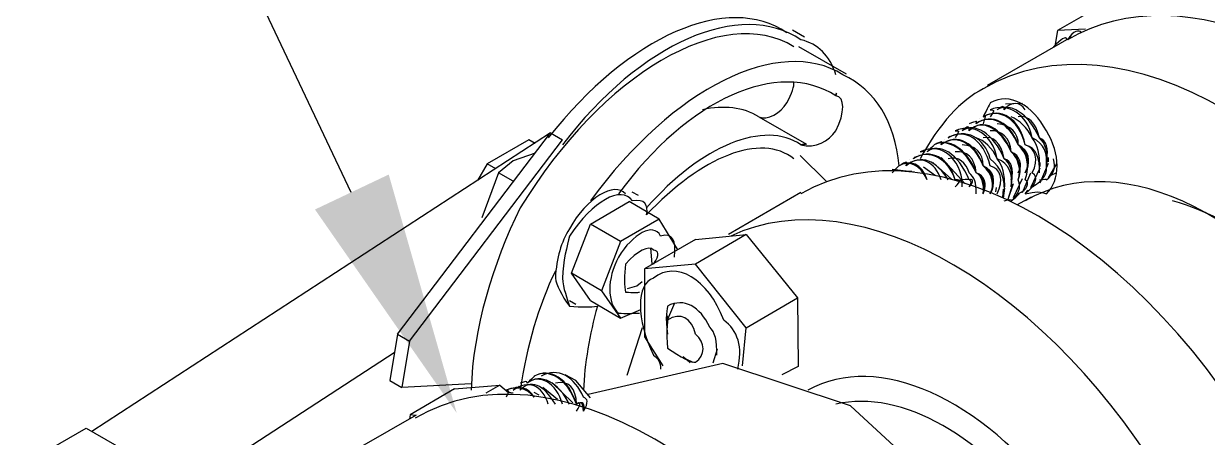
# Model space of a CAD drawing. Header units: inches. Extents: x 0.3 to 33.8, y 15.5 to 37.1.
# Drawn here: x 20.415 to 21.286, y 29.287 to 29.592 of the extents above; entities that cross this region are included whole.
import ezdxf

# ---------------------------------------------------------------- set-up
doc = ezdxf.new("R2010")
doc.units = ezdxf.units.IN
doc.header["$MEASUREMENT"] = 0

# ---------------------------------------------------------------- blocks, each defined once
blk = doc.blocks.new('60298_1')
at = {"transparency": 33554687}
blk.add_hatch(color=21, dxfattribs=at).paths.add_polyline_path([(20.6834, 29.48052), (20.73347, 29.30481), (20.62911, 29.45478)])
at = {"color": 21, "transparency": 33554687}
blk.add_lwpolyline([(20.6558, 29.46728), (19.54759, 31.80609), (19.36737, 31.80609)], dxfattribs=at)
at = {"transparency": 33554687}
for points in [[(21.21352, 29.60825), (21.17583, 29.58656)], [(20.98062, 29.58708), (20.9894, 29.58192)], [(21.17583, 29.58656), (21.17376, 29.5752)], [(21.19648, 29.5876), (21.17583, 29.58656)], [(21.12419, 29.54628), (21.18616, 29.58192)], [(21.02039, 29.55455), (20.98527, 29.57469)], [(21.01264, 29.54112), (21.01264, 29.54112)], [(21.14329, 29.53596), (21.14329, 29.53596)], [(21.14329, 29.53596), (21.14329, 29.53596)], [(21.1247, 29.52511), (21.1247, 29.52511)], [(21.13141, 29.52873), (21.13141, 29.52873)], [(21.15001, 29.53286), (21.13761, 29.53234)], [(21.13761, 29.53234), (21.13761, 29.53234)], [(20.95584, 29.52305), (20.99095, 29.50291)], [(21.11231, 29.51736), (21.11231, 29.51736)], [(21.11851, 29.5215), (21.11851, 29.5215)], [(20.80246, 29.51117), (20.46473, 29.29118)], [(20.68989, 29.36296), (20.80246, 29.51117)], [(20.80246, 29.51117), (20.81124, 29.506)], [(21.0994, 29.51014), (21.0994, 29.51014)], [(21.1056, 29.51375), (21.1056, 29.51375)], [(20.69867, 29.35779), (20.81124, 29.506)], [(20.7911, 29.50342), (20.78645, 29.506), (20.75599, 29.48845)], [(21.07977, 29.49877), (21.07977, 29.49877)], [(21.08649, 29.50291), (21.08649, 29.50291)], [(21.09268, 29.50652), (21.09268, 29.50652)], [(20.7911, 29.49619), (20.77509, 29.49051), (20.76425, 29.48173)], [(20.9863, 29.49464), (21.00541, 29.47553)], [(21.06686, 29.49155), (21.06686, 29.49155)], [(21.07358, 29.49516), (21.07358, 29.49516)], [(21.09785, 29.47709), (21.08391, 29.48948)], [(21.10766, 29.47399), (21.0901, 29.4931)], [(21.16292, 29.48638), (21.16292, 29.48948)], [(21.16911, 29.49), (21.16911, 29.4931)], [(21.17479, 29.49206), (21.17479, 29.49206)], [(20.76218, 29.48483), (20.75599, 29.48845), (20.74876, 29.47605)], [(20.77509, 29.47553), (20.76425, 29.48173), (20.75186, 29.44868)], [(21.06841, 29.48277), (21.05292, 29.48328)], [(21.07048, 29.48225), (21.05395, 29.48431)], [(21.05395, 29.48431), (21.05395, 29.48431)], [(21.06067, 29.48793), (21.06067, 29.48793)], [(21.08597, 29.47967), (21.07719, 29.48586)], [(21.15001, 29.46728), (21.1562, 29.48173)], [(21.1562, 29.47089), (21.16292, 29.48535)], [(21.1562, 29.48277), (21.1562, 29.48277)], [(21.16292, 29.4745), (21.16911, 29.48896)], [(21.16911, 29.47812), (21.17531, 29.48845)], [(21.17169, 29.48019), (21.17479, 29.48173)], [(21.17479, 29.48173), (21.17479, 29.48173)], [(21.1371, 29.4714), (21.1371, 29.4745)], [(21.13916, 29.46159), (21.14329, 29.47399)], [(21.13916, 29.46159), (21.14278, 29.47347)], [(21.14329, 29.46366), (21.15001, 29.4776)], [(21.14329, 29.47553), (21.14329, 29.47553)], [(21.15001, 29.47915), (21.15001, 29.47915)], [(21.16292, 29.4745), (21.16292, 29.4745)], [(21.16911, 29.47812), (21.16911, 29.47812)], [(20.86237, 29.46779), (20.86701, 29.46521)], [(20.98682, 29.46728), (20.93363, 29.43629)], [(21.12987, 29.46572), (21.12987, 29.46572)], [(21.13038, 29.46779), (21.1309, 29.47089)], [(21.13038, 29.46572), (21.13038, 29.46572)], [(21.13555, 29.46366), (21.13606, 29.46986)], [(21.13606, 29.46314), (21.1371, 29.47037)], [(21.14329, 29.46366), (21.14329, 29.46366)], [(21.14639, 29.45849), (21.15672, 29.46418)], [(21.15001, 29.46728), (21.15001, 29.46728)], [(21.1562, 29.47089), (21.1562, 29.47089)], [(20.8319, 29.44404), (20.8603, 29.46056)], [(20.89593, 29.42544), (20.88251, 29.44765), (20.8603, 29.46056)], [(20.75392, 29.44765), (20.75392, 29.44765)], [(20.88251, 29.44765), (20.85411, 29.43113)], [(20.81796, 29.40789), (20.8319, 29.44404)], [(20.85411, 29.43113), (20.8319, 29.44404)], [(20.85411, 29.43113), (20.84016, 29.39498)], [(20.90936, 29.43267), (20.87166, 29.41098)], [(20.90936, 29.43267), (20.94654, 29.43629)], [(20.94654, 29.43629), (20.90936, 29.4146)], [(20.94654, 29.43629), (20.98424, 29.38981)], [(20.87734, 29.4146), (20.87631, 29.42648)], [(20.87838, 29.41976), (20.87838, 29.41976)], [(20.90936, 29.4146), (20.87166, 29.41098)], [(20.94654, 29.36761), (20.90936, 29.4146)], [(20.84016, 29.39498), (20.81796, 29.40789)], [(20.8319, 29.38775), (20.81796, 29.40789)], [(20.87166, 29.41098), (20.87166, 29.36089)], [(20.84016, 29.39498), (20.85411, 29.37484)], [(20.85927, 29.39653), (20.86598, 29.39859)], [(20.86598, 29.39859), (20.87011, 29.40169)], [(20.86598, 29.39859), (20.86598, 29.39859)], [(20.81641, 29.38775), (20.82105, 29.38516)], [(20.8319, 29.38775), (20.85411, 29.37484), (20.86908, 29.38103)], [(20.89387, 29.38568), (20.8887, 29.3738)], [(20.94654, 29.36761), (20.98424, 29.38981)], [(20.98424, 29.38981), (20.98476, 29.3392)], [(20.8887, 29.37742), (20.8887, 29.37742)], [(20.8887, 29.36761), (20.8887, 29.37639)], [(20.87011, 29.36761), (20.85875, 29.33249)], [(20.8887, 29.3738), (20.8887, 29.3707)], [(20.94396, 29.33972), (20.94654, 29.36761)], [(20.68989, 29.36296), (20.68421, 29.32888), (20.69299, 29.32371)], [(20.68989, 29.36296), (20.69867, 29.35779)], [(20.87166, 29.36089), (20.88509, 29.33972)], [(20.69867, 29.35779), (20.69299, 29.32371)], [(20.92227, 29.34179), (20.92537, 29.35211)], [(20.53135, 29.2478), (20.68731, 29.34953)], [(20.90006, 29.34643), (20.90523, 29.34179)], [(20.90213, 29.34488), (20.90729, 29.3423)], [(20.9042, 29.34385), (20.9042, 29.34385)], [(20.79214, 29.33301), (20.79214, 29.33301)], [(20.82105, 29.32888), (20.81331, 29.33301)], [(21.02349, 29.31028), (20.9295, 29.34127), (20.83035, 29.31855)], [(20.94396, 29.33972), (20.94396, 29.33972)], [(20.98476, 29.3392), (20.97288, 29.33301)], [(20.74411, 29.32629), (20.69299, 29.32371)], [(20.73172, 29.32268), (20.76528, 29.32526)], [(20.74049, 29.32423), (20.74049, 29.32423)], [(20.76528, 29.32526), (20.75495, 29.31958)], [(20.76528, 29.32526), (20.77148, 29.3201)], [(20.77923, 29.32526), (20.77923, 29.32526)], [(20.78594, 29.32939), (20.78594, 29.32939)], [(20.81899, 29.31235), (20.8035, 29.32733)], [(20.8319, 29.31597), (20.82105, 29.32888)], [(20.73172, 29.32268), (20.69918, 29.30357)], [(20.77509, 29.31958), (20.77148, 29.3201)], [(20.77303, 29.32165), (20.77303, 29.32165)], [(20.7942, 29.31803), (20.79059, 29.3201)], [(20.80763, 29.31493), (20.79678, 29.32371)], [(21.12987, 28.79801), (21.18616, 28.84913), (21.21456, 28.9173), (21.20578, 29.06551), (21.13555, 29.20649), (21.02349, 29.31028)], [(20.64186, 29.26794), (20.70383, 29.30357)], [(20.69918, 29.30357), (20.69867, 29.30047)], [(20.7028, 29.30306), (20.69918, 29.30357)], [(20.70435, 29.30409), (20.70435, 29.30409)], [(20.14249, 29.01748), (20.14198, 29.10992), (20.4606, 29.29376), (20.53135, 29.25296)]]:
    blk.add_lwpolyline(points, dxfattribs=at)
for points in [[(20.97649, 29.58502), (20.93335, 29.61455), (20.86034, 29.58342), (20.80091, 29.50755)], [(21.4929, 29.44042), (21.39767, 29.5714), (21.2688, 29.62989), (21.18306, 29.57985)], [(20.95584, 29.52305), (20.9443, 29.53013), (20.93013, 29.53177), (20.91452, 29.52821)], [(20.98166, 29.49206), (20.95764, 29.51166), (20.91335, 29.49372), (20.87321, 29.45075)], [(21.09527, 29.47657), (21.08718, 29.49034), (21.07498, 29.4963), (21.06428, 29.4869)], [(21.07977, 29.47657), (21.07613, 29.48867), (21.06697, 29.49168), (21.05912, 29.4869)], [(21.39995, 29.33714), (21.32923, 29.44935), (21.22344, 29.50304), (21.15207, 29.46108)], [(21.40511, 29.3423), (21.3673, 29.40172), (21.31533, 29.44585), (21.26052, 29.46108)], [(21.26052, 29.24418), (21.17095, 29.39775), (21.02915, 29.47938), (20.93518, 29.43525)], [(20.80608, 29.40944), (20.79376, 29.38398), (20.78496, 29.35452), (20.78026, 29.32165)], [(20.80608, 29.40427), (20.807, 29.39928), (20.81048, 29.39166), (20.81641, 29.38362)], [(20.83706, 29.38362), (20.83126, 29.36257), (20.82759, 29.34123), (20.82673, 29.32165)], [(20.80608, 29.31132), (20.79762, 29.32595), (20.78716, 29.33013), (20.78026, 29.32165)], [(20.81641, 29.31132), (20.80859, 29.32732), (20.79514, 29.33474), (20.78542, 29.32681)], [(21.17789, 29.23902), (21.11897, 29.31664), (21.04388, 29.3502), (20.99199, 29.32165)], [(20.79059, 29.31648), (20.78635, 29.32386), (20.77903, 29.32544), (20.76993, 29.32165)], [(21.16756, 29.22353), (21.12204, 29.28759), (21.06128, 29.3227), (21.01264, 29.31132)]]:
    blk.add_open_spline(points, degree=3, dxfattribs=at)
for points, knots in [([(21.01264, 29.55403), (21.00801, 29.56849), (20.99953, 29.57659), (20.98682, 29.57985), (20.9422, 29.60947), (20.86919, 29.57834), (20.81124, 29.50239)], [0, 0, 0, 0, 1, 1, 1, 2, 2, 2, 2]), ([(21.19338, 29.58502), (21.19152, 29.58744), (21.18765, 29.58662), (21.18306, 29.57985), (21.18132, 29.58296), (21.17882, 29.58031), (21.17273, 29.57469)], [0, 0, 0, 0, 1, 1, 1, 2, 2, 2, 2]), ([(20.98166, 29.57469), (20.92989, 29.60693), (20.84023, 29.55499), (20.78026, 29.45591), (20.75997, 29.41504), (20.74534, 29.36711), (20.74411, 29.32165)], [0, 0, 0, 0, 1, 1, 1, 2, 2, 2, 2]), ([(21.05912, 29.4869), (21.05601, 29.51935), (21.042, 29.54264), (21.01781, 29.55403), (20.97112, 29.58328), (20.89285, 29.54478), (20.8319, 29.46108)], [0, 0, 0, 0, 1, 1, 1, 2, 2, 2, 2]), ([(21.4929, 29.30099), (21.48928, 29.31798), (21.48228, 29.33119), (21.47224, 29.3423), (21.37803, 29.51177), (21.22112, 29.60236), (21.12109, 29.5437), (21.10485, 29.53523), (21.08874, 29.51841), (21.07461, 29.49206)], [0, 0, 0, 0, 1, 1, 1, 2, 2, 2, 3, 3, 3, 3]), ([(21.01264, 29.53854), (21.01318, 29.54113), (21.01311, 29.54117), (21.01264, 29.53854), (20.97019, 29.56578), (20.90385, 29.53647), (20.85256, 29.46624)], [0, 0, 0, 0, 1, 1, 1, 2, 2, 2, 2]), ([(20.95584, 29.52305), (20.96218, 29.51996), (20.97194, 29.52565), (20.97649, 29.53337), (20.98048, 29.54055), (20.98205, 29.54538), (20.98166, 29.54887)], [0, 0, 0, 0, 1, 1, 1, 2, 2, 2, 2]), ([(20.98682, 29.50239), (20.99141, 29.50311), (20.99142, 29.50311), (20.98682, 29.50239), (20.99751, 29.49962), (21.00731, 29.5053), (21.01264, 29.51272), (21.01934, 29.52627), (21.0193, 29.53758), (21.01264, 29.53854)], [0, 0, 0, 0, 1, 1, 1, 2, 2, 2, 3, 3, 3, 3]), ([(21.15207, 29.46624), (21.15927, 29.46806), (21.16404, 29.46823), (21.16756, 29.46624), (21.17814, 29.47638), (21.17814, 29.49579), (21.16756, 29.51272), (21.15741, 29.53171), (21.1406, 29.54141), (21.12625, 29.53337), (21.12649, 29.53327), (21.12396, 29.52923), (21.12109, 29.52305)], [0, 0, 0, 0, 1, 1, 1, 2, 2, 2, 3, 3, 3, 4, 4, 4, 4]), ([(21.1624, 29.48173), (21.16295, 29.49224), (21.16061, 29.50006), (21.15207, 29.50239), (21.14784, 29.52219), (21.13383, 29.53028), (21.12109, 29.52305)], [0, 0, 0, 0, 1, 1, 1, 2, 2, 2, 2]), ([(21.15724, 29.48173), (21.16214, 29.49178), (21.15981, 29.4996), (21.15207, 29.50239), (21.14704, 29.52173), (21.13303, 29.52981), (21.12109, 29.52305), (21.12344, 29.52428), (21.12259, 29.52359), (21.12109, 29.51788)], [0, 0, 0, 0, 1, 1, 1, 2, 2, 2, 3, 3, 3, 3]), ([(21.16756, 29.4869), (21.16858, 29.4955), (21.16625, 29.50332), (21.15724, 29.50755), (21.15347, 29.52544), (21.13946, 29.53353), (21.12625, 29.52821), (21.12988, 29.528), (21.12902, 29.52731), (21.12625, 29.52305)], [0, 0, 0, 0, 1, 1, 1, 2, 2, 2, 3, 3, 3, 3]), ([(21.15207, 29.52821), (21.14813, 29.53395), (21.14181, 29.53489), (21.13658, 29.52821), (21.13631, 29.53171), (21.13546, 29.53102), (21.13141, 29.52821)], [0, 0, 0, 0, 1, 1, 1, 2, 2, 2, 2]), ([(21.16756, 29.4869), (21.16938, 29.49596), (21.16705, 29.50378), (21.1624, 29.50755), (21.15428, 29.52591), (21.14027, 29.534), (21.13141, 29.52821)], [0, 0, 0, 0, 1, 1, 1, 2, 2, 2, 2]), ([(21.14691, 29.47657), (21.14927, 29.48435), (21.14694, 29.49217), (21.14174, 29.49722), (21.13416, 29.5143), (21.12015, 29.52238), (21.11076, 29.51272), (21.11057, 29.51685), (21.10971, 29.51616), (21.1056, 29.51272)], [0, 0, 0, 0, 1, 1, 1, 2, 2, 2, 3, 3, 3, 3]), ([(21.15207, 29.47657), (21.15571, 29.48807), (21.15338, 29.49588), (21.14691, 29.50239), (21.1406, 29.51801), (21.12659, 29.5261), (21.11592, 29.51788), (21.11701, 29.52057), (21.11615, 29.51987), (21.11076, 29.51788)], [0, 0, 0, 0, 1, 1, 1, 2, 2, 2, 3, 3, 3, 3]), ([(21.14691, 29.47657), (21.15007, 29.48481), (21.14774, 29.49263), (21.14174, 29.49722), (21.13497, 29.51476), (21.12096, 29.52285), (21.11076, 29.51272)], [0, 0, 0, 0, 1, 1, 1, 2, 2, 2, 2]), ([(21.15207, 29.48173), (21.15651, 29.48852), (21.15418, 29.49634), (21.14691, 29.50239), (21.1414, 29.51848), (21.12739, 29.52657), (21.11592, 29.51788)], [0, 0, 0, 0, 1, 1, 1, 2, 2, 2, 2]), ([(21.15207, 29.48173), (21.15665, 29.49156), (21.15469, 29.49814), (21.14691, 29.50239), (21.14709, 29.5113), (21.1413, 29.5169), (21.13141, 29.51788)], [0, 0, 0, 0, 1, 1, 1, 2, 2, 2, 2]), ([(21.1624, 29.4869), (21.16309, 29.49527), (21.16112, 29.50186), (21.15724, 29.50755), (21.15353, 29.51501), (21.14774, 29.52062), (21.14174, 29.52305)], [0, 0, 0, 0, 1, 1, 1, 2, 2, 2, 2]), ([(21.16756, 29.49206), (21.16952, 29.49899), (21.16756, 29.50557), (21.1624, 29.50755), (21.15996, 29.51873), (21.15417, 29.52434), (21.14691, 29.52305)], [0, 0, 0, 0, 1, 1, 1, 2, 2, 2, 2]), ([(20.98682, 29.50239), (20.99135, 29.50315), (20.9913, 29.50318), (20.98682, 29.50239), (20.96035, 29.52092), (20.91318, 29.50197), (20.87321, 29.45591)], [0, 0, 0, 0, 1, 1, 1, 2, 2, 2, 2]), ([(21.13141, 29.46624), (21.13639, 29.47692), (21.13407, 29.48474), (21.12625, 29.4869), (21.12129, 29.50686), (21.10728, 29.51495), (21.09527, 29.50755), (21.09769, 29.50942), (21.09684, 29.50873), (21.09527, 29.50755)], [0, 0, 0, 0, 1, 1, 1, 2, 2, 2, 3, 3, 3, 3]), ([(21.13658, 29.46624), (21.1372, 29.47738), (21.13487, 29.4852), (21.12625, 29.49206), (21.12209, 29.50733), (21.10809, 29.51542), (21.09527, 29.50755)], [0, 0, 0, 0, 1, 1, 1, 2, 2, 2, 2]), ([(21.14174, 29.4714), (21.14283, 29.48063), (21.1405, 29.48845), (21.13141, 29.49206), (21.12772, 29.51058), (21.11372, 29.51867), (21.10043, 29.51272), (21.10413, 29.51314), (21.10328, 29.51244), (21.10043, 29.50755)], [0, 0, 0, 0, 1, 1, 1, 2, 2, 2, 3, 3, 3, 3]), ([(21.14174, 29.4714), (21.14364, 29.48109), (21.14131, 29.48891), (21.13658, 29.49206), (21.12853, 29.51104), (21.11452, 29.51913), (21.1056, 29.51272)], [0, 0, 0, 0, 1, 1, 1, 2, 2, 2, 2]), ([(21.13658, 29.4714), (21.13734, 29.48041), (21.13538, 29.48699), (21.13141, 29.49206), (21.12778, 29.50015), (21.12199, 29.50576), (21.11592, 29.50755)], [0, 0, 0, 0, 1, 1, 1, 2, 2, 2, 2]), ([(21.14174, 29.47657), (21.14378, 29.48412), (21.14181, 29.49071), (21.13658, 29.49206), (21.13422, 29.50387), (21.12842, 29.50947), (21.12109, 29.50755)], [0, 0, 0, 0, 1, 1, 1, 2, 2, 2, 2]), ([(21.14691, 29.48173), (21.15021, 29.48784), (21.14825, 29.49442), (21.14174, 29.49722), (21.14065, 29.50758), (21.13486, 29.51319), (21.12625, 29.51272)], [0, 0, 0, 0, 1, 1, 1, 2, 2, 2, 2]), ([(21.11076, 29.4714), (21.11357, 29.47508), (21.11222, 29.47798), (21.1056, 29.47657), (21.10198, 29.49572), (21.08797, 29.5038), (21.07461, 29.49722), (21.07839, 29.49827), (21.07753, 29.49758), (21.07461, 29.49206)], [0, 0, 0, 0, 1, 1, 1, 2, 2, 2, 3, 3, 3, 3]), ([(21.12109, 29.46624), (21.12195, 29.47418), (21.11992, 29.4795), (21.11592, 29.48173), (21.10842, 29.49943), (21.09441, 29.50752), (21.08494, 29.50239), (21.08482, 29.50199), (21.08397, 29.5013), (21.07977, 29.49722)], [0, 0, 0, 0, 1, 1, 1, 2, 2, 2, 3, 3, 3, 3]), ([(21.11076, 29.4714), (21.11463, 29.47497), (21.11318, 29.47817), (21.11076, 29.47657), (21.10278, 29.49618), (21.08877, 29.50427), (21.07977, 29.49722)], [0, 0, 0, 0, 1, 1, 1, 2, 2, 2, 2]), ([(21.12625, 29.46624), (21.12996, 29.4732), (21.12763, 29.48102), (21.12109, 29.4869), (21.11485, 29.50315), (21.10084, 29.51124), (21.0901, 29.50239), (21.09126, 29.5057), (21.0904, 29.50501), (21.08494, 29.50239)], [0, 0, 0, 0, 1, 1, 1, 2, 2, 2, 3, 3, 3, 3]), ([(21.12109, 29.46624), (21.12297, 29.47405), (21.12089, 29.47969), (21.11592, 29.48173), (21.10922, 29.4999), (21.09521, 29.50799), (21.08494, 29.50239)], [0, 0, 0, 0, 1, 1, 1, 2, 2, 2, 2]), ([(21.12625, 29.46624), (21.13076, 29.47366), (21.12843, 29.48148), (21.12109, 29.4869), (21.11566, 29.50361), (21.10165, 29.5117), (21.0901, 29.50239)], [0, 0, 0, 0, 1, 1, 1, 2, 2, 2, 2]), ([(21.12625, 29.46624), (21.1309, 29.47669), (21.12894, 29.48328), (21.12109, 29.4869), (21.12135, 29.49643), (21.11555, 29.50204), (21.1056, 29.50239)], [0, 0, 0, 0, 1, 1, 1, 2, 2, 2, 2]), ([(21.0901, 29.47657), (21.08581, 29.49017), (21.07399, 29.49573), (21.06428, 29.4869), (21.06551, 29.49084), (21.06466, 29.49015), (21.05912, 29.4869)], [0, 0, 0, 0, 1, 1, 1, 2, 2, 2, 2]), ([(21.10043, 29.4714), (21.10486, 29.47584), (21.10453, 29.47644), (21.10043, 29.47657), (21.09554, 29.492), (21.08153, 29.50009), (21.06945, 29.49206), (21.07195, 29.49456), (21.07109, 29.49386), (21.06945, 29.49206)], [0, 0, 0, 0, 1, 1, 1, 2, 2, 2, 3, 3, 3, 3]), ([(21.1056, 29.4714), (21.10597, 29.47575), (21.10549, 29.47663), (21.10043, 29.47657), (21.09635, 29.49246), (21.08234, 29.50055), (21.06945, 29.49206)], [0, 0, 0, 0, 1, 1, 1, 2, 2, 2, 2]), ([(21.11592, 29.46624), (21.11605, 29.47487), (21.11455, 29.47848), (21.11076, 29.48173), (21.10847, 29.489), (21.10268, 29.49461), (21.09527, 29.49206)], [0, 0, 0, 0, 1, 1, 1, 2, 2, 2, 2]), ([(21.12109, 29.46624), (21.12419, 29.47389), (21.12226, 29.47999), (21.11592, 29.48173), (21.11491, 29.49272), (21.10912, 29.49832), (21.10043, 29.49722)], [0, 0, 0, 0, 1, 1, 1, 2, 2, 2, 2]), ([(21.1624, 29.47657), (21.16658, 29.47712), (21.1676, 29.47752), (21.16756, 29.47657), (21.17271, 29.48047), (21.17504, 29.48564), (21.17273, 29.49206)], [0, 0, 0, 0, 1, 1, 1, 2, 2, 2, 2]), ([(21.33282, 28.85688), (21.43439, 28.91617), (21.43439, 29.09734), (21.33282, 29.26484), (21.24085, 29.43258), (21.08395, 29.52316), (20.98682, 29.46624)], [0, 0, 0, 0, 1, 1, 1, 2, 2, 2, 2]), ([(21.07977, 29.47657), (21.07473, 29.48841), (21.06595, 29.49109), (21.05912, 29.4869), (21.05908, 29.48712), (21.05822, 29.48643), (21.05395, 29.48173)], [0, 0, 0, 0, 1, 1, 1, 2, 2, 2, 2]), ([(21.15207, 29.46624), (21.1537, 29.46969), (21.15473, 29.47009), (21.15207, 29.46624), (21.15984, 29.47303), (21.16217, 29.47821), (21.15724, 29.48173)], [0, 0, 0, 0, 1, 1, 1, 2, 2, 2, 2]), ([(21.15724, 29.4714), (21.16014, 29.47341), (21.16117, 29.4738), (21.15724, 29.4714), (21.16628, 29.47675), (21.16861, 29.48193), (21.16756, 29.4869)], [0, 0, 0, 0, 1, 1, 1, 2, 2, 2, 2]), ([(21.13658, 29.46108), (21.14083, 29.46226), (21.14186, 29.46265), (21.14174, 29.46108), (21.14697, 29.4656), (21.1493, 29.47078), (21.14691, 29.47657)], [0, 0, 0, 0, 1, 1, 1, 2, 2, 2, 2]), ([(21.14174, 29.46108), (21.14727, 29.46597), (21.1483, 29.46637), (21.14691, 29.46624), (21.1534, 29.46932), (21.15573, 29.47449), (21.15207, 29.47657)], [0, 0, 0, 0, 1, 1, 1, 2, 2, 2, 2]), ([(20.85772, 29.46624), (20.84977, 29.47555), (20.8291, 29.46358), (20.81641, 29.44042), (20.81034, 29.43087), (20.80695, 29.41931), (20.80608, 29.40427)], [0, 0, 0, 0, 1, 1, 1, 2, 2, 2, 2]), ([(20.87321, 29.45075), (20.87488, 29.45806), (20.87175, 29.46294), (20.86288, 29.46108), (20.85437, 29.47291), (20.8337, 29.46094), (20.81641, 29.43525), (20.81494, 29.42823), (20.81155, 29.41667), (20.81124, 29.40427)], [0, 0, 0, 0, 1, 1, 1, 2, 2, 2, 3, 3, 3, 3]), ([(20.89387, 29.41976), (20.895, 29.43206), (20.89241, 29.43759), (20.88354, 29.43525), (20.87834, 29.44566), (20.86292, 29.43673), (20.85256, 29.41976), (20.84399, 29.40372), (20.84407, 29.3859), (20.85256, 29.37845), (20.85781, 29.37802), (20.86334, 29.37832), (20.86805, 29.37845)], [0, 0, 0, 0, 1, 1, 1, 2, 2, 2, 3, 3, 3, 4, 4, 4, 4]), ([(20.87838, 29.4146), (20.8834, 29.42179), (20.88205, 29.42461), (20.87838, 29.42493), (20.87473, 29.42881), (20.86666, 29.42413), (20.85772, 29.4146), (20.85675, 29.40686), (20.85679, 29.39752), (20.85772, 29.39394), (20.86389, 29.39345), (20.86665, 29.39354), (20.86805, 29.39394)], [0, 0, 0, 0, 1, 1, 1, 2, 2, 2, 3, 3, 3, 4, 4, 4, 4]), ([(20.81124, 29.40427), (20.8116, 29.39665), (20.81509, 29.38902), (20.81641, 29.38362), (20.82582, 29.38286), (20.83162, 29.38263), (20.83706, 29.38362)], [0, 0, 0, 0, 1, 1, 1, 2, 2, 2, 2]), ([(20.94034, 29.33714), (20.94432, 29.35293), (20.94036, 29.36622), (20.93002, 29.37329), (20.91865, 29.40382), (20.89485, 29.41756), (20.87838, 29.40427), (20.86548, 29.40062), (20.86548, 29.37313), (20.87838, 29.34747), (20.88172, 29.34501), (20.88341, 29.34239), (20.88354, 29.33714)], [0, 0, 0, 0, 1, 1, 1, 2, 2, 2, 3, 3, 3, 4, 4, 4, 4]), ([(20.92485, 29.34747), (20.92538, 29.35803), (20.92342, 29.36462), (20.91969, 29.36812), (20.91265, 29.38326), (20.90085, 29.39008), (20.8887, 29.38362), (20.88837, 29.38288), (20.88672, 29.37487), (20.8887, 29.36296)], [0, 0, 0, 0, 1, 1, 1, 2, 2, 2, 3, 3, 3, 3]), ([(20.90936, 29.3423), (20.90644, 29.34142), (20.89812, 29.34622), (20.8887, 29.35263), (20.88787, 29.36399), (20.88787, 29.37359), (20.8887, 29.37329), (20.89812, 29.37951), (20.90644, 29.37471), (20.90936, 29.36296), (20.9167, 29.35694), (20.9167, 29.34734), (20.90936, 29.3423)], [0, 0, 0, 0, 1, 1, 1, 2, 2, 2, 3, 3, 3, 4, 4, 4, 4]), ([(20.82157, 29.30615), (20.82538, 29.31201), (20.82457, 29.31358), (20.82157, 29.31132), (20.81506, 29.33006), (20.80105, 29.33815), (20.79059, 29.33197), (20.79146, 29.33262), (20.7906, 29.33193), (20.78542, 29.32681)], [0, 0, 0, 0, 1, 1, 1, 2, 2, 2, 3, 3, 3, 3]), ([(20.82673, 29.30615), (20.82646, 29.31192), (20.82554, 29.31377), (20.82157, 29.31132), (20.81586, 29.33053), (20.80185, 29.33861), (20.79059, 29.33197)], [0, 0, 0, 0, 1, 1, 1, 2, 2, 2, 2]), ([(20.82673, 29.30615), (20.83092, 29.31296), (20.82975, 29.31543), (20.82673, 29.31648), (20.8205, 29.33144), (20.80782, 29.33906), (20.79575, 29.33197)], [0, 0, 0, 0, 1, 1, 1, 2, 2, 2, 2]), ([(20.80091, 29.31132), (20.79624, 29.32574), (20.78616, 29.32955), (20.77509, 29.32165), (20.77859, 29.32519), (20.77773, 29.32449), (20.77509, 29.32165)], [0, 0, 0, 0, 1, 1, 1, 2, 2, 2, 2]), ([(20.81124, 29.31132), (20.80723, 29.32719), (20.79414, 29.33416), (20.78542, 29.32681), (20.78502, 29.3289), (20.78417, 29.32821), (20.78026, 29.32681)], [0, 0, 0, 0, 1, 1, 1, 2, 2, 2, 2]), ([(20.82673, 29.30615), (20.82797, 29.31181), (20.82691, 29.31406), (20.82157, 29.31132), (20.82155, 29.32335), (20.81575, 29.32895), (20.80608, 29.32681)], [0, 0, 0, 0, 1, 1, 1, 2, 2, 2, 2]), ([(21.05395, 28.69163), (21.15119, 28.75265), (21.15119, 28.93383), (21.05395, 29.09959), (20.95787, 29.26867), (20.80141, 29.3593), (20.7028, 29.30099)], [0, 0, 0, 0, 1, 1, 1, 2, 2, 2, 2]), ([(20.79059, 29.31648), (20.78488, 29.32354), (20.77799, 29.32483), (20.76993, 29.32165), (20.77244, 29.32163), (20.77183, 29.32118), (20.76993, 29.31648)], [0, 0, 0, 0, 1, 1, 1, 2, 2, 2, 2])]:
    blk.add_open_spline(points, degree=3, knots=knots, dxfattribs=at)

msp = doc.modelspace()

# ---------------------------------------------------------------- block references
msp.add_blockref('60298_1', (0, 0))

doc.saveas('drawing.dxf')
